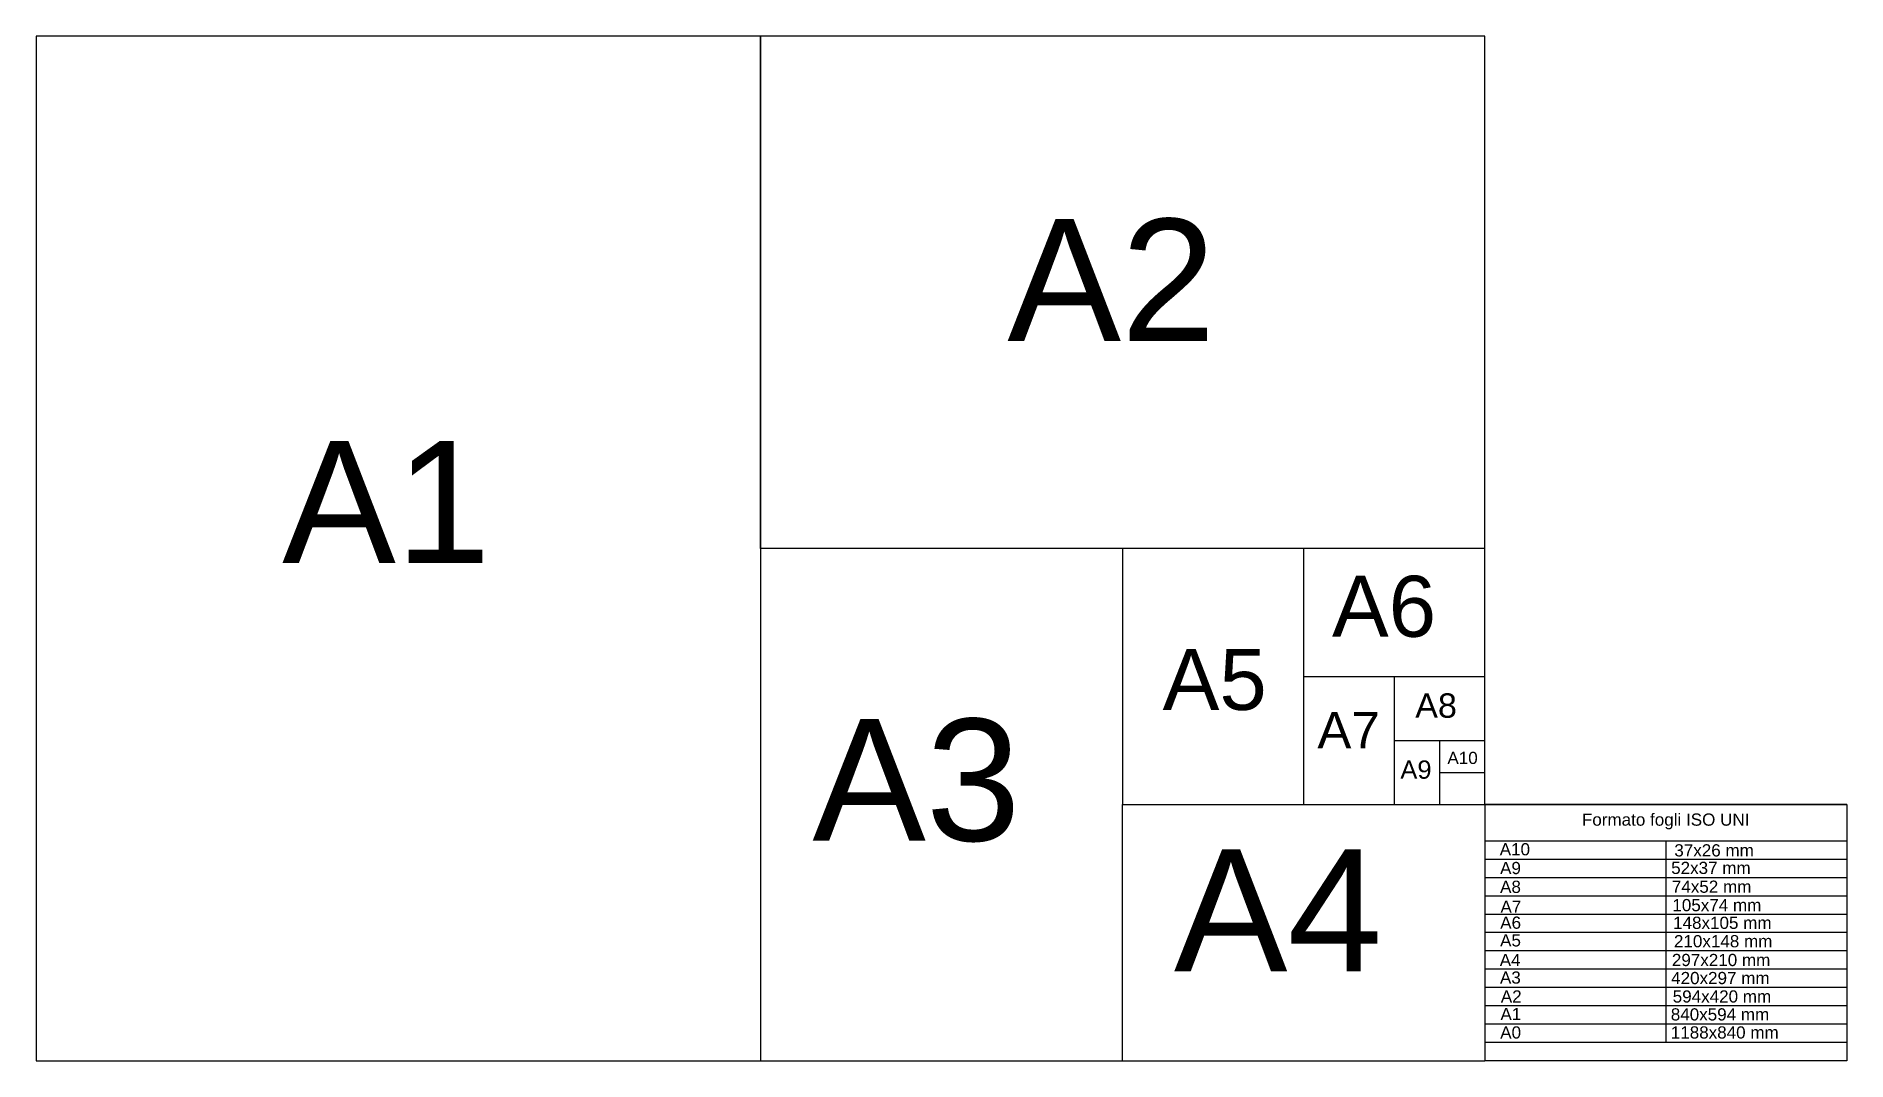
# Model space of a CAD drawing. Header units: millimetres. Extents: x 185 to 1670, y 1691 to 2531.
import ezdxf

# ---------------------------------------------------------------- set-up
doc = ezdxf.new("R2010")
doc.units = ezdxf.units.MM
doc.styles.get("Standard").update_dxf_attribs({"font": 'arial.ttf'})

msp = doc.modelspace()

# ---------------------------------------------------------------- linework, layer by layer
for p, q in [((778.9, 2531), (184.9, 2531)), ((184.9, 2531), (184.9, 2111)), ((1372.9, 2531), (778.9, 2531)), ((778.9, 2531), (778.9, 2111)), ((778.9, 2111), (778.9, 2531)), ((1372.9, 2111), (1372.9, 2531)), ((184.9, 2111), (184.9, 1691)), ((1075.9, 2111), (778.9, 2111)), ((778.9, 2111), (778.9, 1691)), ((1372.9, 2111), (1075.9, 2111)), ((1075.9, 2111), (1075.9, 1901)), ((1224.4, 1901), (1224.4, 2111)), ((1372.9, 1901), (1372.9, 2111)), ((1224.4, 2006), (1372.9, 2006)), ((1298.6, 2006), (1298.6, 1901)), ((1298.6, 1953.5), (1372.9, 1953.5)), ((1335.7, 1953.5), (1335.7, 1901)), ((1335.7, 1927.2), (1372.9, 1927.2)), ((1075.9, 1691), (1075.9, 1901)), ((1075.9, 1901), (1372.9, 1901)), ((1372.9, 1901), (1372.9, 1691)), ((1372.9, 1901), (1669.9, 1901)), ((1669.9, 1901), (1372.9, 1901)), ((1669.9, 1901), (1669.9, 1691)), ((1669.9, 1871), (1372.9, 1871)), ((1669.9, 1871), (1372.9, 1871)), ((1521.4, 1871), (1521.4, 1706)), ((1669.9, 1856), (1372.9, 1856)), ((1669.9, 1841), (1372.9, 1841)), ((1669.9, 1826), (1372.9, 1826)), ((1669.9, 1811), (1372.9, 1811)), ((1669.9, 1796), (1372.9, 1796)), ((1669.9, 1796), (1372.9, 1796)), ((1669.9, 1781), (1372.9, 1781)), ((1669.9, 1766), (1372.9, 1766)), ((1669.9, 1751), (1372.9, 1751)), ((1669.9, 1736), (1372.9, 1736)), ((1669.9, 1721), (1372.9, 1721)), ((1669.9, 1721), (1372.9, 1721)), ((1669.9, 1706), (1372.9, 1706)), ((184.9, 1691), (778.9, 1691)), ((778.9, 1691), (1075.9, 1691)), ((1075.9, 1691), (1372.9, 1691)), ((1669.9, 1691), (1372.9, 1691))]:
    msp.add_line(p, q)

# ---------------------------------------------------------------- texts
at = {"attachment_point": 1}
for s, width, insert, char_height in [('A2', 594, (981.4, 2381.2), 100), ('A1', 594, (386.6, 2199.2), 100), ('A6', 148.5, (1247.6, 2088.6), 50), ('A5', 148.5, (1108.7, 2028.6), 50), ('A8', 74.25, (1315.9, 1992.2), 20), ('A7', 74.25, (1235.6, 1977), 30), ('A3', 297, (821.4, 1971.3), 100), ('A9', 37.125, (1303.7, 1937.2), 15), ('A10', 37.125, (1342.3, 1944.3), 10), ('Formato fogli ISO UNI', 297, (1452.6, 1893.7), 10), ('A4', 297, (1118, 1864.3), 100), ('A10', 148.5, (1385.2, 1869.4), 10), ('37x26 mm', 148.5, (1528.4, 1868.5), 10), ('A9', 148.5, (1385.5, 1854), 10), ('52x37 mm', 148.5, (1525.8, 1854.1), 10), ('A8', 148.5, (1385.5, 1838.6), 10), ('74x52 mm', 148.5, (1526.4, 1838.7), 10), ('A7', 148.5, (1385.8, 1822.3), 10), ('105x74 mm', 148.5, (1526.8, 1823.6), 10), ('A6', 148.5, (1385.6, 1809.2), 10), ('148x105 mm', 148.5, (1527.4, 1809.1), 10), ('A5', 148.5, (1385.5, 1794.7), 10), ('210x148 mm', 148.5, (1528.1, 1794), 10), ('A4', 148.5, (1385.2, 1778.6), 10), ('297x210 mm', 148.5, (1526.4, 1778.6), 10), ('A3', 148.5, (1385.4, 1764.2), 10), ('420x297 mm', 148.5, (1525.8, 1763.8), 10), ('A2', 148.5, (1386.1, 1748.7), 10), ('594x420 mm', 148.5, (1527.1, 1748.7), 10), ('A1', 148.5, (1385.8, 1734.3), 10), ('840x594 mm', 148.5, (1525.5, 1734), 10), ('A0', 148.5, (1385.6, 1719.2), 10), ('1188x840 mm', 148.5, (1525.5, 1719.2), 10)]:
    msp.add_mtext_dynamic_manual_height_columns(s, width=width, gutter_width=12.5, heights=[0], dxfattribs=dict(at, insert=insert, char_height=char_height))

doc.saveas('drawing.dxf')
